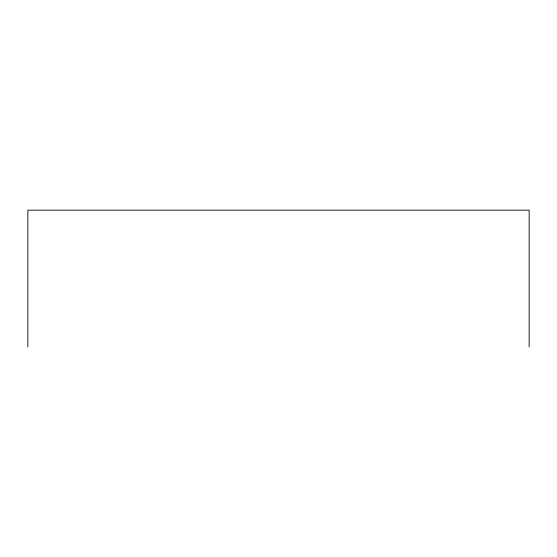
<?xml version="1.0" encoding="UTF-8"?>
<svg xmlns="http://www.w3.org/2000/svg" width="557" height="557" viewBox="0 0 557 557"><rect width="100%" height="100%" fill="white"/><g stroke="black" fill="none" stroke-linecap="round" stroke-linejoin="round"><path stroke-width="0.84" d="M529.15 346.851L529.15 210.149L27.85 210.149L27.85 346.851"/></g></svg>
